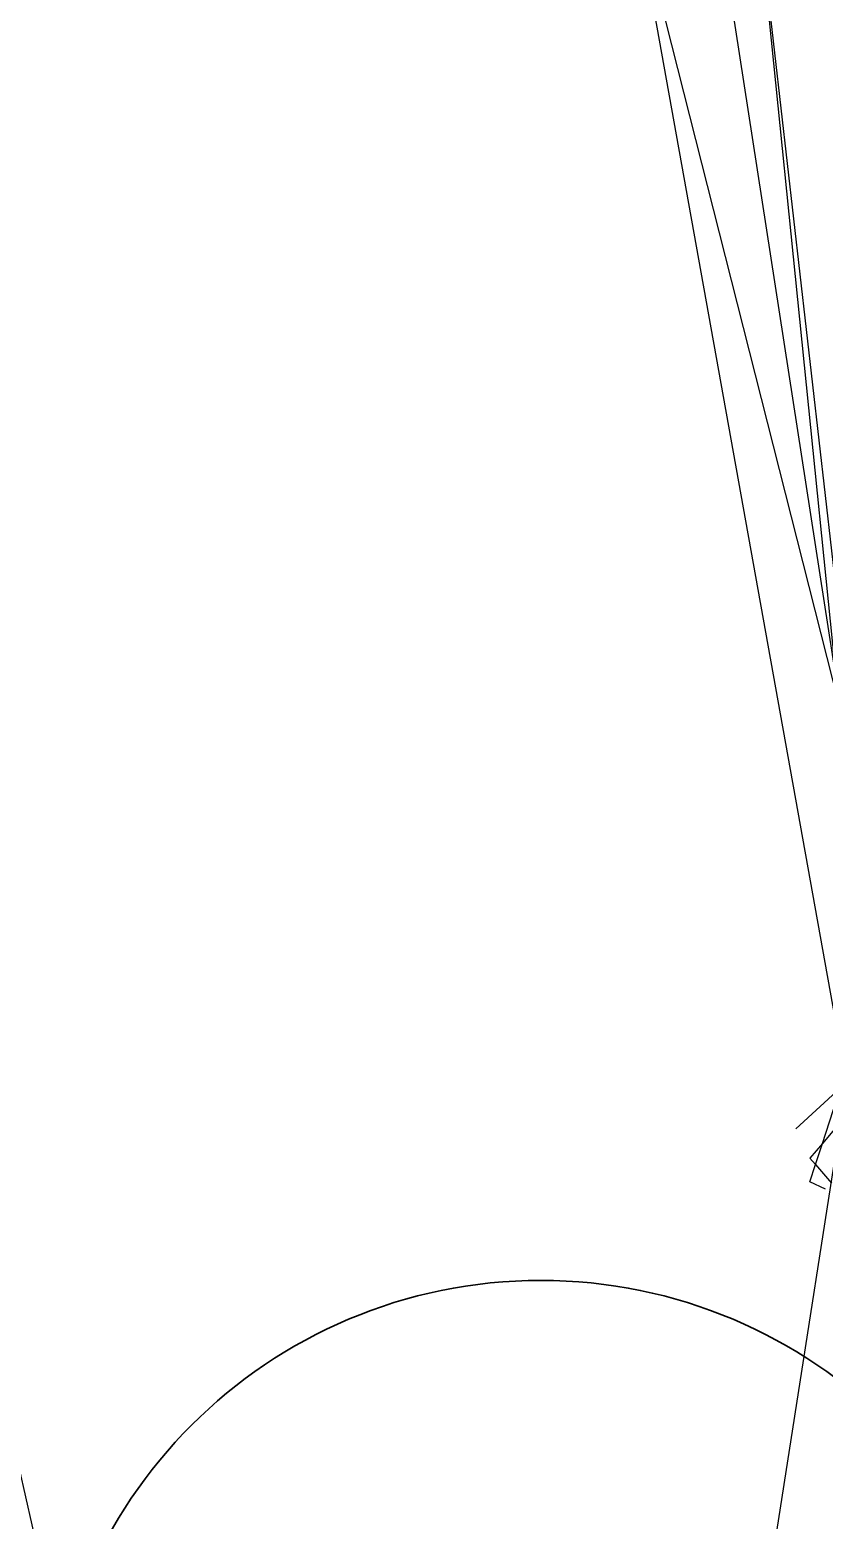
# Model space of a CAD drawing. Header units: metres. Extents: x 0 to 1324930, y 0 to 1631912.
# Drawn here: x 253720.43 to 253727.38, y 1630691.54 to 1630704.57 of the extents above; entities that cross this region are included whole.
import ezdxf

# ---------------------------------------------------------------- set-up
doc = ezdxf.new("R2010")
doc.units = ezdxf.units.M
doc.header["$MEASUREMENT"] = 0
for name, color, linetype in [('A_revoir_geometrie_aberrante', 7, 'Continuous'), ('A_revoir_niveau_0', 7, 'Continuous'), ('limites_parcelles', 7, 'Continuous')]:
    doc.layers.add(name, color=color, linetype=linetype)

msp = doc.modelspace()

# ---------------------------------------------------------------- linework, layer by layer
at = {"layer": 'A_revoir_geometrie_aberrante'}
msp.add_line((253747.95549, 1630826.37614), (0, 0), dxfattribs=at)
at = {"layer": 'A_revoir_niveau_0', "color": 2, "lineweight": 30}
msp.add_circle((253724.90008, 1630689.32329), 4.31659, dxfattribs=at)
at = {"layer": 'limites_parcelles'}
for p, q in [((253725.95926, 1630708.72416), (253727.48991, 1630698.82619)), ((253725.69136, 1630705.8288), (253727.5584, 1630695.44537)), ((253725.69136, 1630705.8288), (253727.50563, 1630698.67129)), ((253727.48991, 1630698.82619), (253726.80373, 1630705.58878)), ((253726.80373, 1630705.58878), (253727.66616, 1630698.03794)), ((253727.12883, 1630694.96328), (253727.51892, 1630695.32343)), ((253727.36128, 1630694.83663), (253727.51892, 1630695.32343)), ((253727.61413, 1630695.13543), (253727.36128, 1630694.83663)), ((253727.36128, 1630694.83663), (253727.25294, 1630694.70861)), ((253727.30163, 1630694.65245), (253727.36128, 1630694.83663)), ((253727.25294, 1630694.70861), (253727.30163, 1630694.65245)), ((253727.25315, 1630694.50272), (253727.30163, 1630694.65245)), ((253727.30163, 1630694.65245), (253727.44228, 1630694.49022)), ((253727.38857, 1630694.43686), (253727.25315, 1630694.50272)), ((253720.28445, 1630692.23811), (253722.50488, 1630682.48654))]:
    msp.add_line(p, q, dxfattribs=at)

doc.saveas('drawing.dxf')
